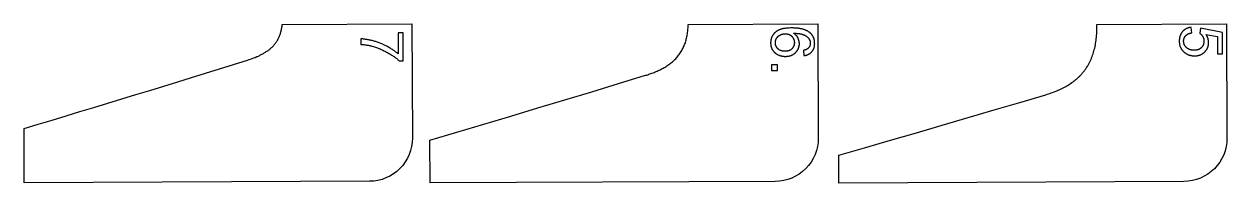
# Model space of a CAD drawing. Extents: x -16189 to 5251, y 3521 to 4024.
# Drawn here: x 2408 to 3802, y 3839 to 4024 of the extents above; entities that cross this region are included whole.
import ezdxf

# ---------------------------------------------------------------- set-up
doc = ezdxf.new("R2010")
doc.units = 0
doc.layers.add('LAYER_03', color=7, linetype='CONTINUOUS')

msp = doc.modelspace()

# ---------------------------------------------------------------- linework, layer by layer
at = {"layer": 'LAYER_03'}
for p, q in [((3278.7, 4003.3), (3278.6, 4003.1)), ((3278.6, 4003.1), (3278.6, 4002.9)), ((3278.6, 4002.9), (3278.6, 4002.8)), ((3278.6, 4002.8), (3278.6, 4002.6)), ((3278.6, 4002.6), (3278.6, 4002.4)), ((3278.6, 4002.4), (3278.6, 4002.3)), ((3278.6, 4002.3), (3278.6, 4002.1)), ((3278.6, 4002.1), (3278.6, 4001.9)), ((3278.6, 4001.9), (3278.6, 4001.7)), ((3278.6, 4001.7), (3278.6, 4001.5)), ((3278.6, 4001.5), (3278.6, 4001.2)), ((3278.6, 4001.2), (3278.6, 4001)), ((3278.6, 4001), (3278.6, 4000.8)), ((3278.6, 4000.8), (3278.7, 4000.5)), ((3278.8, 4003.7), (3278.7, 4003.6)), ((3278.7, 4003.6), (3278.7, 4003.4)), ((3278.7, 4003.4), (3278.7, 4003.3)), ((3278.9, 4004.2), (3278.8, 4004.1)), ((3278.8, 4004.1), (3278.8, 4003.9)), ((3278.8, 4003.9), (3278.8, 4003.7)), ((3279, 4004.5), (3278.9, 4004.4)), ((3278.9, 4004.4), (3278.9, 4004.2)), ((3279.1, 4004.9), (3279, 4004.7)), ((3279, 4004.7), (3279, 4004.5)), ((3279.2, 4005.2), (3279.1, 4005)), ((3279.1, 4005), (3279.1, 4004.9)), ((3279.3, 4005.5), (3279.2, 4005.2)), ((3279.4, 4005.8), (3279.3, 4005.5)), ((3279.6, 4006.1), (3279.4, 4005.8)), ((3279.7, 4006.4), (3279.6, 4006.1)), ((3279.9, 4006.7), (3279.7, 4006.4)), ((3280.1, 4007), (3279.9, 4006.7)), ((3280.2, 4007.2), (3280.1, 4007)), ((3280.3, 4007.3), (3280.2, 4007.2)), ((3280.4, 4007.5), (3280.3, 4007.3)), ((3280.5, 4007.6), (3280.4, 4007.5)), ((3280.6, 4007.7), (3280.5, 4007.6)), ((3280.7, 4007.9), (3280.6, 4007.7)), ((3280.8, 4008), (3280.7, 4007.9)), ((3280.9, 4008.2), (3280.8, 4008)), ((3281.1, 4008.3), (3280.9, 4008.2)), ((3281.2, 4008.4), (3281.1, 4008.3)), ((3281.3, 4008.6), (3281.2, 4008.4)), ((3281.4, 4008.7), (3281.3, 4008.6)), ((3281.5, 4008.8), (3281.4, 4008.7)), ((3281.7, 4008.9), (3281.5, 4008.8)), ((3281.8, 4009), (3281.7, 4008.9)), ((3282, 4009.2), (3281.8, 4009)), ((3282.1, 4009.3), (3282, 4009.2)), ((3282.2, 4009.4), (3282.1, 4009.3)), ((3282.4, 4009.5), (3282.2, 4009.4)), ((3282.5, 4009.6), (3282.4, 4009.5)), ((3282.7, 4009.7), (3282.5, 4009.6)), ((3282.8, 4009.8), (3282.7, 4009.7)), ((3283.1, 4010), (3282.8, 4009.8)), ((3283.5, 4010.2), (3283.1, 4010)), ((3283.8, 4010.4), (3283.5, 4010.2)), ((3284.1, 4010.6), (3283.8, 4010.4)), ((3284.5, 4010.8), (3284.1, 4010.6)), ((3284.9, 4010.9), (3284.5, 4010.8)), ((3285.2, 4011.1), (3284.9, 4010.9)), ((3285.6, 4011.2), (3285.2, 4011.1)), ((3286, 4011.4), (3285.6, 4011.2)), ((3286.3, 4011.5), (3286, 4011.4)), ((3286.7, 4011.6), (3286.3, 4011.5)), ((3287.1, 4011.7), (3286.7, 4011.6)), ((3287.5, 4011.8), (3287.1, 4011.7)), ((3287.8, 4011.9), (3287.5, 4011.8)), ((3288.2, 4011.9), (3287.8, 4011.9)), ((3288.6, 4012), (3288.2, 4011.9)), ((3289, 4012), (3288.6, 4012)), ((3289.4, 4012.1), (3289, 4012)), ((3289.8, 4012.1), (3289.4, 4012.1)), ((3290.2, 4012.1), (3289.8, 4012.1)), ((3290.6, 4012.1), (3290.2, 4012.1)), ((3290.9, 4012.1), (3290.6, 4012.1)), ((3291.2, 4012.1), (3290.9, 4012.1)), ((3291.5, 4012.1), (3291.2, 4012.1)), ((3291.8, 4012.1), (3291.5, 4012.1)), ((3292, 4012.1), (3291.8, 4012.1)), ((3292.3, 4012), (3292, 4012.1)), ((3292.6, 4012), (3292.3, 4012)), ((3292.9, 4011.9), (3292.6, 4012)), ((3293.1, 4011.9), (3292.9, 4011.9)), ((3293.4, 4011.8), (3293.1, 4011.9)), ((3293.7, 4011.8), (3293.4, 4011.8)), ((3293.9, 4011.7), (3293.7, 4011.8)), ((3294.2, 4011.7), (3293.9, 4011.7)), ((3294.4, 4011.6), (3294.2, 4011.7)), ((3294.7, 4011.5), (3294.4, 4011.6)), ((3294.9, 4011.4), (3294.7, 4011.5)), ((3295.2, 4011.3), (3294.9, 4011.4)), ((3295.4, 4011.2), (3295.2, 4011.3)), ((3295.7, 4011.1), (3295.4, 4011.2)), ((3295.9, 4011), (3295.7, 4011.1)), ((3296.1, 4010.9), (3295.9, 4011)), ((3296.3, 4010.8), (3296.1, 4010.9)), ((3296.6, 4010.6), (3296.3, 4010.8)), ((3296.8, 4010.5), (3296.6, 4010.6)), ((3297, 4010.4), (3296.8, 4010.5)), ((3297.2, 4010.2), (3297, 4010.4)), ((3297.4, 4010.1), (3297.2, 4010.2)), ((3297.6, 4009.9), (3297.4, 4010.1)), ((3297.8, 4009.7), (3297.6, 4009.9)), ((3298, 4009.6), (3297.8, 4009.7)), ((3298.2, 4009.4), (3298, 4009.6)), ((3298.4, 4009.2), (3298.2, 4009.4)), ((3298.6, 4009), (3298.4, 4009.2)), ((3298.8, 4008.9), (3298.6, 4009)), ((3298.9, 4008.7), (3298.8, 4008.9)), ((3299.1, 4008.5), (3298.9, 4008.7)), ((3299.3, 4008.3), (3299.1, 4008.5)), ((3299.4, 4008.1), (3299.3, 4008.3)), ((3299.6, 4007.9), (3299.4, 4008.1)), ((3299.7, 4007.7), (3299.6, 4007.9)), ((3299.8, 4007.5), (3299.7, 4007.7)), ((3300, 4007.3), (3299.8, 4007.5)), ((3300.1, 4007.1), (3300, 4007.3)), ((3300.2, 4006.9), (3300.1, 4007.1)), ((3300.3, 4006.7), (3300.2, 4006.9)), ((3300.4, 4006.5), (3300.3, 4006.7)), ((3300.5, 4006.2), (3300.4, 4006.5)), ((3300.6, 4006), (3300.5, 4006.2)), ((3300.7, 4005.8), (3300.6, 4006)), ((3300.8, 4005.6), (3300.7, 4005.8)), ((3300.9, 4005.3), (3300.8, 4005.6)), ((3301, 4005.1), (3300.9, 4005.3)), ((3301, 4004.9), (3301, 4005.1)), ((3301.1, 4004.7), (3301, 4004.9)), ((3301.1, 4004.4), (3301.1, 4004.7)), ((3301.2, 4004.2), (3301.1, 4004.4)), ((3301.2, 4003.9), (3301.2, 4004.2)), ((3301.3, 4003.7), (3301.2, 4003.9)), ((3301.2, 4000.4), (3301.3, 4000.7)), ((3301.3, 4003.4), (3301.3, 4003.7)), ((3301.3, 4003.2), (3301.3, 4003.4)), ((3301.3, 4002.9), (3301.3, 4003.2)), ((3301.4, 4002.7), (3301.3, 4002.9)), ((3301.3, 4001.4), (3301.4, 4001.7)), ((3301.3, 4001.2), (3301.3, 4001.4)), ((3301.3, 4000.9), (3301.3, 4001.2)), ((3301.3, 4000.7), (3301.3, 4000.9)), ((3301.4, 4002.4), (3301.4, 4002.7)), ((3301.4, 4002.2), (3301.4, 4002.4)), ((3301.4, 4001.9), (3301.4, 4002.2)), ((3301.4, 4001.7), (3301.4, 4001.9)), ((3278.7, 4000.5), (3278.7, 4000.3)), ((3278.7, 4000.3), (3278.8, 4000.1)), ((3278.8, 4000.1), (3278.8, 3999.8)), ((3278.8, 3999.8), (3278.9, 3999.6)), ((3278.9, 3999.6), (3278.9, 3999.4)), ((3278.9, 3999.4), (3279, 3999.2)), ((3279, 3999.2), (3279.1, 3999)), ((3279.1, 3999), (3279.2, 3998.7)), ((3279.2, 3998.7), (3279.3, 3998.5)), ((3279.3, 3998.5), (3279.4, 3998.3)), ((3279.4, 3998.3), (3279.5, 3998.1)), ((3279.5, 3998.1), (3279.6, 3997.9)), ((3279.6, 3997.9), (3279.7, 3997.7)), ((3279.7, 3997.7), (3279.8, 3997.5)), ((3279.8, 3997.5), (3279.9, 3997.3)), ((3279.9, 3997.3), (3280.1, 3997.1)), ((3280.1, 3997.1), (3280.2, 3996.9)), ((3280.2, 3996.9), (3280.3, 3996.7)), ((3280.3, 3996.7), (3280.5, 3996.5)), ((3280.5, 3996.5), (3280.6, 3996.3)), ((3280.6, 3996.3), (3280.8, 3996.2)), ((3280.8, 3996.2), (3281, 3996)), ((3281, 3996), (3281.1, 3995.8)), ((3281.1, 3995.8), (3281.3, 3995.6)), ((3281.3, 3995.6), (3281.5, 3995.4)), ((3281.5, 3995.4), (3281.7, 3995.3)), ((3281.7, 3995.3), (3281.9, 3995.1)), ((3281.9, 3995.1), (3282.1, 3994.9)), ((3282.1, 3994.9), (3282.3, 3994.8)), ((3282.3, 3994.8), (3282.5, 3994.6)), ((3282.5, 3994.6), (3282.7, 3994.5)), ((3282.7, 3994.5), (3283, 3994.3)), ((3283, 3994.3), (3283.2, 3994.2)), ((3283.2, 3994.2), (3283.4, 3994)), ((3283.4, 3994), (3283.6, 3993.9)), ((3283.6, 3993.9), (3283.9, 3993.8)), ((3283.9, 3993.8), (3284.1, 3993.7)), ((3284.1, 3993.7), (3284.4, 3993.6)), ((3284.4, 3993.6), (3284.6, 3993.4)), ((3284.6, 3993.4), (3284.9, 3993.3)), ((3284.9, 3993.3), (3285.1, 3993.3)), ((3285.1, 3993.3), (3285.4, 3993.2)), ((3285.4, 3993.2), (3285.7, 3993.1)), ((3285.7, 3993.1), (3285.9, 3993)), ((3285.9, 3993), (3286.2, 3992.9)), ((3286.2, 3992.9), (3286.5, 3992.9)), ((3286.5, 3992.9), (3286.8, 3992.8)), ((3286.8, 3992.8), (3287.1, 3992.7)), ((3287.1, 3992.7), (3287.4, 3992.7)), ((3287.4, 3992.7), (3287.7, 3992.6)), ((3287.7, 3992.6), (3288, 3992.6)), ((3288, 3992.6), (3288.3, 3992.6)), ((3288.3, 3992.6), (3288.6, 3992.5)), ((3288.6, 3992.5), (3288.9, 3992.5)), ((3288.9, 3992.5), (3289.2, 3992.5)), ((3289.2, 3992.5), (3289.6, 3992.5)), ((3289.6, 3992.5), (3290.2, 3992.5)), ((3290.2, 3992.5), (3290.9, 3992.5)), ((3290.9, 3992.5), (3291.2, 3992.5)), ((3291.2, 3992.5), (3291.5, 3992.5)), ((3291.5, 3992.5), (3291.8, 3992.5)), ((3291.8, 3992.5), (3292.1, 3992.6)), ((3292.1, 3992.6), (3292.4, 3992.6)), ((3292.4, 3992.6), (3292.7, 3992.6)), ((3292.7, 3992.6), (3293, 3992.7)), ((3293, 3992.7), (3293.3, 3992.7)), ((3293.3, 3992.7), (3293.5, 3992.8)), ((3293.5, 3992.8), (3293.8, 3992.9)), ((3293.8, 3992.9), (3294.1, 3992.9)), ((3294.1, 3992.9), (3294.3, 3993)), ((3294.3, 3993), (3294.6, 3993.1)), ((3294.6, 3993.1), (3294.9, 3993.2)), ((3294.9, 3993.2), (3295.1, 3993.2)), ((3295.1, 3993.2), (3295.4, 3993.3)), ((3295.4, 3993.3), (3295.6, 3993.4)), ((3295.6, 3993.4), (3295.8, 3993.5)), ((3295.8, 3993.5), (3296.1, 3993.7)), ((3296.1, 3993.7), (3296.3, 3993.8)), ((3296.3, 3993.8), (3296.5, 3993.9)), ((3296.5, 3993.9), (3296.8, 3994)), ((3296.8, 3994), (3297, 3994.1)), ((3297, 3994.1), (3297.2, 3994.3)), ((3297.2, 3994.3), (3297.4, 3994.4)), ((3297.4, 3994.4), (3297.6, 3994.6)), ((3297.6, 3994.6), (3297.8, 3994.7)), ((3297.8, 3994.7), (3298, 3994.9)), ((3298, 3994.9), (3298.2, 3995.1)), ((3298.2, 3995.1), (3298.4, 3995.2)), ((3298.4, 3995.2), (3298.6, 3995.4)), ((3298.6, 3995.4), (3298.8, 3995.6)), ((3298.8, 3995.6), (3298.9, 3995.8)), ((3298.9, 3995.8), (3299.1, 3995.9)), ((3299.1, 3995.9), (3299.3, 3996.1)), ((3299.3, 3996.1), (3299.4, 3996.3)), ((3299.4, 3996.3), (3299.6, 3996.5)), ((3299.6, 3996.5), (3299.7, 3996.7)), ((3299.7, 3996.7), (3299.8, 3996.9)), ((3299.8, 3996.9), (3300, 3997.1)), ((3300, 3997.1), (3300.1, 3997.3)), ((3300.1, 3997.3), (3300.2, 3997.5)), ((3300.2, 3997.5), (3300.3, 3997.7)), ((3300.3, 3997.7), (3300.4, 3997.9)), ((3300.4, 3997.9), (3300.5, 3998.1)), ((3300.5, 3998.1), (3300.6, 3998.3)), ((3300.6, 3998.3), (3300.7, 3998.6)), ((3300.7, 3998.6), (3300.8, 3998.8)), ((3300.8, 3998.8), (3300.9, 3999)), ((3300.9, 3999), (3301, 3999.2)), ((3301, 3999.5), (3301.1, 3999.7)), ((3301, 3999.2), (3301, 3999.5)), ((3301.1, 3999.9), (3301.2, 4000.2)), ((3301.1, 3999.7), (3301.1, 3999.9)), ((3301.2, 4000.2), (3301.2, 4000.4))]:
    msp.add_line(p, q, dxfattribs=at)
for points in [[(2808.7, 3841.3), (2408.7, 3839.6), (2408.4, 3902.5), (2424.6, 3907.4), (2440.8, 3912.3), (2457, 3917.2), (2473.2, 3922.1), (2489.4, 3927), (2505.6, 3932), (2521.7, 3936.9), (2537.9, 3941.9), (2554.1, 3946.8), (2570.3, 3951.8), (2586.5, 3956.8), (2602.6, 3961.8), (2618.8, 3966.8), (2634.9, 3971.8), (2651.1, 3976.9), (2667.3, 3981.9), (2669.1, 3982.5), (2670.9, 3983.1), (2672.7, 3983.7), (2674.5, 3984.4), (2676.3, 3985.1), (2678.1, 3985.9), (2679, 3986.2), (2679.9, 3986.6), (2680.7, 3987), (2681.6, 3987.5), (2682.4, 3987.9), (2683.3, 3988.3), (2684.1, 3988.8), (2685, 3989.2), (2685.8, 3989.7), (2686.7, 3990.2), (2687.5, 3990.7), (2688.3, 3991.2), (2689.1, 3991.7), (2689.9, 3992.2), (2690.7, 3992.8), (2691.5, 3993.4), (2692.3, 3994), (2693, 3994.6), (2693.8, 3995.2), (2694.5, 3995.8), (2695.2, 3996.5), (2695.9, 3997.1), (2696.6, 3997.8), (2697.3, 3998.5), (2697.9, 3999.2), (2698.5, 4000), (2699.1, 4000.7), (2699.7, 4001.5), (2700.3, 4002.3), (2700.9, 4003.1), (2701.4, 4003.9), (2701.9, 4004.7), (2702.4, 4005.6), (2702.9, 4006.4), (2703.3, 4007.3), (2703.7, 4008.1), (2704.1, 4009), (2704.5, 4009.9), (2704.8, 4010.8), (2705.2, 4011.7), (2705.5, 4012.6), (2705.7, 4013.6), (2706, 4014.5), (2706.3, 4015.4), (2706.5, 4016.4), (2706.7, 4017.3), (2706.9, 4018.3), (2707, 4019.2), (2707.2, 4020.2), (2707.3, 4021.2), (2707.4, 4022.1), (2707.5, 4023.1), (2857.9, 4023.8), (2858.4, 3891.5, -0.41422)], [(3278.9, 3841.2), (2878.9, 3839.5), (2878.7, 3889), (2910, 3898.3), (2941.3, 3907.6), (2972.5, 3917), (3003.8, 3926.4), (3035, 3935.8), (3066.2, 3945.2), (3097.4, 3954.7), (3128.7, 3964.3), (3129.9, 3964.6), (3131.1, 3965), (3132.4, 3965.4), (3133.6, 3965.9), (3134.8, 3966.3), (3136, 3966.7), (3137.3, 3967.2), (3138.5, 3967.7), (3139.7, 3968.2), (3140.8, 3968.7), (3142, 3969.2), (3143.2, 3969.7), (3144.4, 3970.3), (3145.5, 3970.8), (3146.7, 3971.4), (3147.8, 3972), (3148.9, 3972.6), (3150.1, 3973.2), (3151.2, 3973.9), (3152.3, 3974.6), (3153.4, 3975.3), (3154.5, 3976), (3155.5, 3976.7), (3156.6, 3977.5), (3157.6, 3978.3), (3158.7, 3979.1), (3159.7, 3980), (3160.6, 3980.8), (3161.6, 3981.7), (3162.6, 3982.6), (3163.5, 3983.5), (3164.4, 3984.5), (3165.2, 3985.5), (3166.1, 3986.5), (3166.9, 3987.5), (3167.7, 3988.5), (3168.4, 3989.6), (3169.1, 3990.7), (3169.8, 3991.8), (3170.5, 3992.9), (3171.2, 3994.1), (3171.8, 3995.3), (3172.3, 3996.4), (3172.9, 3997.6), (3173.4, 3998.8), (3173.9, 4000), (3174.3, 4001.2), (3174.7, 4002.5), (3175.1, 4003.7), (3175.5, 4005), (3175.8, 4006.2), (3176.1, 4007.5), (3176.4, 4008.8), (3176.7, 4010.1), (3176.9, 4011.4), (3177.1, 4012.7), (3177.3, 4014), (3177.5, 4015.3), (3177.6, 4016.6), (3177.7, 4017.9), (3177.8, 4019.2), (3177.9, 4020.5), (3178, 4021.8), (3178, 4023.1), (3328.1, 4023.8), (3328.7, 3891.4, -0.414223)], [(3752.5, 3841.1), (3352.5, 3839.3), (3352.4, 3871.5), (3382.4, 3880.2), (3412.4, 3888.9), (3442.4, 3897.7), (3472.4, 3906.4), (3502.4, 3915.2), (3532.4, 3924.1), (3562.3, 3932.9), (3592.3, 3941.8), (3593.9, 3942.3), (3595.5, 3942.8), (3597.1, 3943.3), (3598.7, 3943.9), (3600.3, 3944.4), (3601.9, 3945), (3603.4, 3945.6), (3605, 3946.3), (3606.5, 3946.9), (3608, 3947.6), (3609.6, 3948.3), (3611.1, 3949), (3612.6, 3949.8), (3614, 3950.5), (3615.5, 3951.3), (3616.9, 3952.2), (3618.4, 3953), (3619.8, 3953.9), (3621.2, 3954.8), (3622.6, 3955.8), (3624, 3956.8), (3624.7, 3957.3), (3625.3, 3957.8), (3626, 3958.3), (3626.7, 3958.9), (3627.3, 3959.4), (3628, 3959.9), (3628.6, 3960.5), (3629.3, 3961.1), (3629.9, 3961.6), (3630.5, 3962.2), (3631.1, 3962.8), (3631.7, 3963.4), (3632.3, 3964), (3632.9, 3964.6), (3633.5, 3965.2), (3634, 3965.8), (3634.6, 3966.5), (3635.1, 3967.1), (3635.7, 3967.8), (3636.2, 3968.4), (3636.7, 3969.1), (3637.2, 3969.7), (3637.7, 3970.4), (3638.2, 3971.1), (3638.7, 3971.8), (3639.2, 3972.5), (3639.7, 3973.2), (3640.1, 3973.9), (3640.6, 3974.7), (3641, 3975.4), (3641.5, 3976.1), (3641.9, 3976.9), (3642.3, 3977.6), (3642.7, 3978.4), (3643.1, 3979.1), (3643.5, 3979.9), (3643.8, 3980.6), (3644.2, 3981.4), (3644.5, 3982.2), (3644.9, 3982.9), (3645.2, 3983.7), (3645.5, 3984.5), (3645.8, 3985.3), (3646.1, 3986.1), (3646.7, 3987.7), (3647.2, 3989.3), (3647.7, 3990.9), (3648.2, 3992.5), (3648.6, 3994.2), (3649.1, 3995.9), (3649.5, 3997.7), (3649.8, 3999.5), (3650.1, 4001.3), (3650.4, 4003.1), (3650.7, 4004.9), (3650.9, 4006.7), (3651.1, 4008.5), (3651.3, 4010.3), (3651.4, 4012.2), (3651.5, 4014), (3651.6, 4015.8), (3651.6, 4017.6), (3651.7, 4019.5), (3651.7, 4021.3), (3651.7, 4023.1), (3801.7, 4023.8), (3802.3, 3891.3, -0.414227)]]:
    msp.add_lwpolyline(points, format="xyb", close=True, dxfattribs=at)
for points in [[(3312.1, 3987.1), (3312.5, 3987.1), (3312.8, 3987.2), (3313.2, 3987.2), (3313.5, 3987.3), (3313.9, 3987.4), (3314.2, 3987.5), (3314.5, 3987.5), (3314.9, 3987.6), (3315.2, 3987.7), (3315.5, 3987.8), (3315.8, 3987.9), (3316.1, 3988.1), (3316.4, 3988.2), (3316.7, 3988.3), (3317, 3988.4), (3317.3, 3988.6), (3317.6, 3988.7), (3317.9, 3988.9), (3318.1, 3989), (3318.4, 3989.2), (3318.7, 3989.4), (3318.9, 3989.5), (3319.2, 3989.7), (3319.4, 3989.9), (3319.7, 3990.1), (3319.9, 3990.3), (3320.1, 3990.5), (3320.4, 3990.7), (3320.6, 3990.9), (3320.8, 3991.1), (3321, 3991.4), (3321.2, 3991.6), (3321.4, 3991.8), (3321.6, 3992.1), (3321.8, 3992.3), (3322, 3992.6), (3322.2, 3992.8), (3322.4, 3993.1), (3322.5, 3993.3), (3322.7, 3993.6), (3322.8, 3993.9), (3323, 3994.2), (3323.1, 3994.4), (3323.3, 3994.7), (3323.4, 3995), (3323.5, 3995.3), (3323.6, 3995.6), (3323.7, 3995.9), (3323.8, 3996.2), (3323.9, 3996.5), (3324, 3996.8), (3324.1, 3997.1), (3324.2, 3997.5), (3324.2, 3997.8), (3324.3, 3998.1), (3324.3, 3998.4), (3324.4, 3998.8), (3324.4, 3999.1), (3324.5, 3999.5), (3324.5, 3999.8), (3324.5, 4000.2), (3324.5, 4000.5), (3324.5, 4000.9), (3324.6, 4001.3), (3324.5, 4001.7), (3324.5, 4002.2), (3324.5, 4002.7), (3324.5, 4003.2), (3324.4, 4003.6), (3324.3, 4004.1), (3324.3, 4004.6), (3324.2, 4005), (3324.1, 4005.4), (3324, 4005.9), (3323.9, 4006.3), (3323.7, 4006.7), (3323.6, 4007.1), (3323.5, 4007.6), (3323.3, 4008), (3323.1, 4008.4), (3322.9, 4008.7), (3322.7, 4009.1), (3322.5, 4009.5), (3322.3, 4009.9), (3322.1, 4010.2), (3321.8, 4010.6), (3321.6, 4011), (3321.3, 4011.3), (3321.1, 4011.6), (3320.8, 4012), (3320.5, 4012.3), (3320.2, 4012.6), (3319.8, 4012.9), (3319.5, 4013.2), (3319.2, 4013.5), (3318.8, 4013.8), (3318.4, 4014.2), (3318, 4014.5), (3317.5, 4014.8), (3317.1, 4015.1), (3316.6, 4015.4), (3316.1, 4015.7), (3315.6, 4015.9), (3315, 4016.2), (3314.5, 4016.4), (3313.9, 4016.7), (3313.4, 4016.9), (3312.8, 4017.1), (3312.2, 4017.3), (3311.6, 4017.5), (3310.9, 4017.7), (3310.3, 4017.8), (3309.6, 4018), (3308.9, 4018.2), (3308.2, 4018.3), (3307.5, 4018.4), (3306.8, 4018.6), (3306, 4018.7), (3305.3, 4018.8), (3304.5, 4018.8), (3303.7, 4018.9), (3302.9, 4019), (3302.1, 4019.1), (3301.3, 4019.1), (3300.4, 4019.1), (3299.5, 4019.2), (3298.7, 4019.2), (3297.8, 4019.2), (3296.2, 4019.2), (3294.6, 4019.1), (3293.9, 4019.1), (3293.2, 4019), (3292.4, 4019), (3291.7, 4018.9), (3291.1, 4018.8), (3290.4, 4018.7), (3289.7, 4018.6), (3289.1, 4018.5), (3288.4, 4018.4), (3287.8, 4018.3), (3287.2, 4018.1), (3286.6, 4018), (3286.1, 4017.8), (3285.5, 4017.7), (3285, 4017.5), (3284.4, 4017.3), (3283.9, 4017.1), (3283.4, 4016.9), (3282.9, 4016.7), (3282.4, 4016.5), (3282, 4016.2), (3281.5, 4016), (3281.1, 4015.7), (3280.7, 4015.5), (3280.3, 4015.2), (3279.9, 4014.9), (3279.5, 4014.6), (3279.3, 4014.5), (3279.2, 4014.3), (3278.8, 4014), (3278.5, 4013.7), (3278.2, 4013.4), (3277.8, 4013.1), (3277.5, 4012.8), (3277.3, 4012.4), (3277, 4012.1), (3276.7, 4011.7), (3276.4, 4011.4), (3276.2, 4011), (3276, 4010.7), (3275.7, 4010.3), (3275.5, 4009.9), (3275.3, 4009.6), (3275.1, 4009.2), (3274.9, 4008.8), (3274.8, 4008.4), (3274.6, 4008), (3274.5, 4007.6), (3274.3, 4007.2), (3274.2, 4006.8), (3274.1, 4006.4), (3274, 4005.9), (3273.9, 4005.5), (3273.8, 4005.1), (3273.7, 4004.6), (3273.7, 4004.2), (3273.6, 4003.7), (3273.6, 4003.2), (3273.5, 4002.8), (3273.5, 4002.3), (3273.5, 4001.8), (3273.5, 4001.3), (3273.6, 4000.7), (3273.6, 4000.2), (3273.7, 3999.6), (3273.7, 3999.1), (3273.8, 3998.6), (3273.9, 3998.1), (3274.1, 3997.6), (3274.1, 3997.3), (3274.2, 3997.1), (3274.3, 3996.8), (3274.4, 3996.6), (3274.5, 3996.3), (3274.5, 3996.1), (3274.6, 3995.9), (3274.7, 3995.6), (3274.8, 3995.4), (3274.9, 3995.2), (3275.1, 3994.9), (3275.2, 3994.7), (3275.3, 3994.5), (3275.4, 3994.2), (3275.5, 3994), (3275.7, 3993.8), (3275.8, 3993.6), (3276, 3993.4), (3276.1, 3993.1), (3276.2, 3992.9), (3276.4, 3992.7), (3276.5, 3992.5), (3276.7, 3992.3), (3276.9, 3992.1), (3277, 3991.9), (3277.2, 3991.7), (3277.4, 3991.5), (3277.6, 3991.3), (3277.7, 3991.2), (3277.9, 3991), (3278.1, 3990.8), (3278.3, 3990.6), (3278.5, 3990.5), (3278.7, 3990.3), (3278.9, 3990.1), (3279.1, 3990), (3279.5, 3989.6), (3280, 3989.3), (3280.4, 3989), (3280.9, 3988.7), (3281.4, 3988.5), (3281.9, 3988.2), (3282.4, 3988), (3282.9, 3987.7), (3283.4, 3987.5), (3283.9, 3987.3), (3284.5, 3987.1), (3285, 3987), (3285.5, 3986.8), (3286.1, 3986.7), (3286.6, 3986.6), (3287.2, 3986.5), (3287.7, 3986.4), (3288.3, 3986.3), (3288.9, 3986.3), (3289.4, 3986.2), (3290, 3986.2), (3290.6, 3986.2), (3291, 3986.2), (3291.5, 3986.2), (3291.9, 3986.2), (3292.4, 3986.3), (3292.8, 3986.3), (3293.2, 3986.3), (3293.6, 3986.4), (3294, 3986.5), (3294.4, 3986.5), (3294.8, 3986.6), (3295.2, 3986.7), (3295.6, 3986.8), (3296, 3986.9), (3296.4, 3987), (3296.7, 3987.1), (3297.1, 3987.3), (3297.5, 3987.4), (3297.8, 3987.6), (3298.2, 3987.7), (3298.5, 3987.9), (3298.9, 3988), (3299.2, 3988.2), (3299.5, 3988.4), (3299.9, 3988.6), (3300.2, 3988.8), (3300.5, 3989), (3300.8, 3989.3), (3301.1, 3989.5), (3301.4, 3989.7), (3301.7, 3990), (3302, 3990.2), (3302.3, 3990.5), (3302.6, 3990.8), (3302.8, 3991), (3303.1, 3991.3), (3303.3, 3991.6), (3303.6, 3991.9), (3303.8, 3992.2), (3304, 3992.5), (3304.3, 3992.8), (3304.5, 3993.1), (3304.7, 3993.4), (3304.8, 3993.7), (3305, 3994), (3305.2, 3994.3), (3305.4, 3994.6), (3305.5, 3994.9), (3305.7, 3995.3), (3305.8, 3995.6), (3305.9, 3995.9), (3306, 3996.3), (3306.2, 3996.6), (3306.3, 3996.9), (3306.4, 3997.3), (3306.4, 3997.6), (3306.5, 3998), (3306.6, 3998.4), (3306.6, 3998.7), (3306.7, 3999.1), (3306.7, 3999.4), (3306.8, 3999.8), (3306.8, 4000.2), (3306.8, 4000.6), (3306.8, 4000.9), (3306.8, 4001.4), (3306.8, 4001.8), (3306.7, 4002.3), (3306.7, 4002.7), (3306.6, 4003.1), (3306.6, 4003.5), (3306.5, 4004), (3306.4, 4004.4), (3306.3, 4004.8), (3306.2, 4005.2), (3306, 4005.6), (3305.9, 4006), (3305.7, 4006.5), (3305.5, 4006.9), (3305.4, 4007.3), (3305.2, 4007.7), (3304.9, 4008.1), (3304.7, 4008.4), (3304.5, 4008.8), (3304.2, 4009.2), (3304, 4009.6), (3303.7, 4009.9), (3303.4, 4010.3), (3303.1, 4010.6), (3302.8, 4011), (3302.4, 4011.3), (3302.1, 4011.6), (3301.7, 4011.9), (3301.4, 4012.2), (3301, 4012.5), (3300.6, 4012.8), (3300.1, 4013.1), (3301.1, 4013.1), (3302, 4013), (3302.8, 4013), (3303.7, 4012.9), (3304.5, 4012.9), (3305.3, 4012.8), (3306, 4012.7), (3306.8, 4012.6), (3307.5, 4012.5), (3308.2, 4012.4), (3308.8, 4012.2), (3309.5, 4012.1), (3310.1, 4011.9), (3310.6, 4011.7), (3310.9, 4011.6), (3311.2, 4011.5), (3311.4, 4011.4), (3311.7, 4011.3), (3312.2, 4011.1), (3312.7, 4010.9), (3313.2, 4010.7), (3313.6, 4010.4), (3314, 4010.2), (3314.5, 4009.9), (3314.9, 4009.6), (3315.3, 4009.4), (3315.5, 4009.2), (3315.6, 4009.1), (3315.8, 4008.9), (3316, 4008.8), (3316.2, 4008.6), (3316.4, 4008.5), (3316.5, 4008.3), (3316.7, 4008.1), (3316.9, 4008), (3317, 4007.8), (3317.2, 4007.7), (3317.3, 4007.5), (3317.5, 4007.3), (3317.6, 4007.1), (3317.7, 4007), (3318, 4006.6), (3318.1, 4006.5), (3318.2, 4006.4), (3318.3, 4006.2), (3318.3, 4006.1), (3318.4, 4005.9), (3318.5, 4005.8), (3318.6, 4005.6), (3318.7, 4005.5), (3318.7, 4005.3), (3318.8, 4005.2), (3318.9, 4005), (3318.9, 4004.9), (3319, 4004.7), (3319, 4004.5), (3319.1, 4004.4), (3319.1, 4004.2), (3319.2, 4004.1), (3319.2, 4003.9), (3319.3, 4003.7), (3319.3, 4003.6), (3319.3, 4003.4), (3319.4, 4003.2), (3319.4, 4003.1), (3319.4, 4002.9), (3319.4, 4002.7), (3319.5, 4002.5), (3319.5, 4002.4), (3319.5, 4002.2), (3319.5, 4002), (3319.5, 4001.8), (3319.5, 4001.6), (3319.5, 4001.4), (3319.5, 4001.2), (3319.5, 4001), (3319.5, 4000.7), (3319.4, 4000.5), (3319.4, 4000.3), (3319.4, 4000.1), (3319.3, 3999.9), (3319.3, 3999.7), (3319.2, 3999.5), (3319.2, 3999.3), (3319.1, 3999.1), (3319.1, 3998.9), (3319, 3998.7), (3318.9, 3998.5), (3318.8, 3998.3), (3318.8, 3998.1), (3318.7, 3997.9), (3318.6, 3997.7), (3318.5, 3997.5), (3318.4, 3997.3), (3318.3, 3997.2), (3318.1, 3997), (3318, 3996.8), (3317.9, 3996.6), (3317.8, 3996.5), (3317.6, 3996.3), (3317.5, 3996.1), (3317.4, 3996), (3317.2, 3995.8), (3317, 3995.7), (3316.9, 3995.5), (3316.8, 3995.4), (3316.7, 3995.3), (3316.6, 3995.2), (3316.4, 3995.1), (3316.3, 3995), (3316.2, 3995), (3316.1, 3994.9), (3315.9, 3994.8), (3315.8, 3994.7), (3315.7, 3994.6), (3315.5, 3994.5), (3315.4, 3994.5), (3315.1, 3994.3), (3314.8, 3994.2), (3314.4, 3994), (3314.1, 3993.9), (3313.7, 3993.8), (3313.3, 3993.6), (3312.9, 3993.5), (3312.5, 3993.4), (3312.1, 3993.3), (3311.6, 3993.2)], [(3761, 4019.9), (3760.6, 4019.9), (3760.2, 4019.9), (3759.8, 4019.8), (3759.5, 4019.7), (3759.1, 4019.7), (3758.7, 4019.6), (3758.4, 4019.5), (3758, 4019.4), (3757.7, 4019.3), (3757.3, 4019.2), (3757, 4019.1), (3756.6, 4019), (3756.3, 4018.8), (3756, 4018.7), (3755.6, 4018.6), (3755.3, 4018.4), (3755, 4018.3), (3754.7, 4018.1), (3754.4, 4017.9), (3754.1, 4017.7), (3753.8, 4017.5), (3753.5, 4017.4), (3753.2, 4017.2), (3752.9, 4016.9), (3752.7, 4016.7), (3752.4, 4016.5), (3752.1, 4016.3), (3751.9, 4016), (3751.6, 4015.8), (3751.4, 4015.5), (3751.1, 4015.3), (3750.9, 4015), (3750.6, 4014.8), (3750.4, 4014.5), (3750.2, 4014.2), (3750, 4013.9), (3749.8, 4013.6), (3749.6, 4013.3), (3749.4, 4013), (3749.2, 4012.7), (3749, 4012.4), (3748.9, 4012.1), (3748.7, 4011.8), (3748.6, 4011.4), (3748.4, 4011.1), (3748.3, 4010.8), (3748.1, 4010.4), (3748, 4010.1), (3747.9, 4009.7), (3747.8, 4009.4), (3747.7, 4009), (3747.6, 4008.7), (3747.5, 4008.3), (3747.4, 4007.9), (3747.4, 4007.5), (3747.3, 4007.1), (3747.2, 4006.8), (3747.2, 4006.4), (3747.2, 4006), (3747.1, 4005.6), (3747.1, 4005.2), (3747.1, 4004.7), (3747.1, 4004.3), (3747.1, 4003.9), (3747.1, 4003.4), (3747.1, 4002.9), (3747.1, 4002.4), (3747.2, 4001.9), (3747.2, 4001.4), (3747.3, 4000.9), (3747.4, 4000.4), (3747.4, 4000), (3747.5, 3999.5), (3747.7, 3999), (3747.8, 3998.6), (3747.9, 3998.2), (3748.1, 3997.7), (3748.2, 3997.3), (3748.4, 3996.9), (3748.6, 3996.5), (3748.8, 3996), (3749, 3995.6), (3749.2, 3995.3), (3749.4, 3994.9), (3749.7, 3994.5), (3749.9, 3994.1), (3750.2, 3993.8), (3750.5, 3993.4), (3750.8, 3993), (3751.1, 3992.7), (3751.4, 3992.4), (3751.7, 3992), (3752, 3991.7), (3752.4, 3991.4), (3752.8, 3991.1), (3753.1, 3990.8), (3753.4, 3990.5), (3753.8, 3990.3), (3754.1, 3990.1), (3754.4, 3989.8), (3754.7, 3989.6), (3755, 3989.4), (3755.4, 3989.2), (3755.7, 3989), (3756.1, 3988.9), (3756.4, 3988.7), (3756.7, 3988.5), (3757.1, 3988.4), (3757.4, 3988.2), (3757.8, 3988.1), (3758.2, 3987.9), (3758.5, 3987.8), (3758.9, 3987.7), (3759.3, 3987.6), (3759.6, 3987.5), (3760, 3987.4), (3760.4, 3987.3), (3760.8, 3987.2), (3761.2, 3987.1), (3761.6, 3987.1), (3762, 3987), (3762.4, 3987), (3762.8, 3986.9), (3763.2, 3986.9), (3763.6, 3986.9), (3764, 3986.8), (3764.4, 3986.8), (3764.9, 3986.8), (3765.3, 3986.8), (3765.7, 3986.8), (3766.2, 3986.9), (3766.6, 3986.9), (3767, 3986.9), (3767.4, 3987), (3767.8, 3987), (3768.3, 3987.1), (3768.7, 3987.2), (3769.1, 3987.3), (3769.4, 3987.4), (3769.8, 3987.5), (3770.2, 3987.6), (3770.6, 3987.7), (3771, 3987.8), (3771.3, 3987.9), (3771.7, 3988.1), (3772, 3988.2), (3772.4, 3988.4), (3772.7, 3988.6), (3773.1, 3988.8), (3773.4, 3988.9), (3773.8, 3989.1), (3774.1, 3989.3), (3774.4, 3989.6), (3774.7, 3989.8), (3775, 3990), (3775.3, 3990.3), (3775.6, 3990.5), (3775.9, 3990.8), (3776.2, 3991), (3776.5, 3991.3), (3776.8, 3991.6), (3777.1, 3991.9), (3777.3, 3992.2), (3777.6, 3992.5), (3777.8, 3992.8), (3778, 3993.1), (3778.3, 3993.4), (3778.5, 3993.7), (3778.7, 3994), (3778.9, 3994.3), (3779.1, 3994.7), (3779.3, 3995), (3779.4, 3995.3), (3779.6, 3995.6), (3779.8, 3996), (3779.9, 3996.3), (3780, 3996.7), (3780.2, 3997), (3780.3, 3997.4), (3780.4, 3997.7), (3780.5, 3998.1), (3780.6, 3998.5), (3780.7, 3998.8), (3780.8, 3999.2), (3780.8, 3999.6), (3780.9, 4000), (3780.9, 4000.4), (3781, 4000.8), (3781, 4001.2), (3781, 4001.6), (3781, 4002), (3781, 4002.4), (3781, 4002.7), (3781, 4003), (3781, 4003.3), (3781, 4003.6), (3781, 4003.9), (3780.9, 4004.2), (3780.9, 4004.5), (3780.8, 4004.8), (3780.8, 4005.1), (3780.7, 4005.4), (3780.7, 4005.7), (3780.6, 4006), (3780.5, 4006.3), (3780.4, 4006.6), (3780.4, 4006.9), (3780.3, 4007.2), (3780.2, 4007.5), (3780, 4007.8), (3779.9, 4008.1), (3779.8, 4008.4), (3779.7, 4008.7), (3779.6, 4008.9), (3779.4, 4009.2), (3779.3, 4009.5), (3779.1, 4009.8), (3779, 4010.1), (3778.6, 4010.7), (3778.3, 4011.2), (3777.9, 4011.8), (3791.3, 4009.1), (3791.3, 3989.2), (3797.2, 3989.2), (3797.2, 4014), (3771.5, 4018.9), (3770.8, 4013.1), (3771, 4012.9), (3771.3, 4012.7), (3771.6, 4012.5), (3771.8, 4012.4), (3772, 4012.1), (3772.3, 4011.9), (3772.5, 4011.7), (3772.7, 4011.5), (3772.9, 4011.2), (3773.2, 4011), (3773.4, 4010.7), (3773.6, 4010.5), (3773.7, 4010.2), (3773.9, 4009.9), (3774.1, 4009.6), (3774.3, 4009.3), (3774.4, 4009), (3774.6, 4008.7), (3774.7, 4008.4), (3774.9, 4008.1), (3775, 4007.8), (3775.1, 4007.5), (3775.2, 4007.1), (3775.3, 4006.8), (3775.4, 4006.5), (3775.4, 4006.1), (3775.5, 4005.8), (3775.5, 4005.4), (3775.6, 4005.1), (3775.6, 4004.7), (3775.6, 4004.4), (3775.6, 4004), (3775.6, 4003.7), (3775.6, 4003.4), (3775.6, 4003.1), (3775.6, 4002.8), (3775.5, 4002.6), (3775.5, 4002.3), (3775.5, 4002), (3775.4, 4001.7), (3775.4, 4001.5), (3775.3, 4001.2), (3775.3, 4000.9), (3775.2, 4000.7), (3775.1, 4000.4), (3775, 4000.2), (3775, 3999.9), (3774.9, 3999.7), (3774.8, 3999.4), (3774.7, 3999.2), (3774.6, 3999), (3774.4, 3998.7), (3774.3, 3998.5), (3774.2, 3998.3), (3774.1, 3998.1), (3773.9, 3997.9), (3773.8, 3997.7), (3773.6, 3997.4), (3773.5, 3997.2), (3773.3, 3997), (3773.1, 3996.8), (3773, 3996.7), (3772.8, 3996.5), (3772.6, 3996.3), (3772.4, 3996.1), (3772.2, 3995.9), (3772, 3995.8), (3771.8, 3995.6), (3771.6, 3995.4), (3771.4, 3995.3), (3771.2, 3995.1), (3770.9, 3995), (3770.7, 3994.9), (3770.5, 3994.7), (3770.2, 3994.6), (3770, 3994.5), (3769.8, 3994.4), (3769.5, 3994.3), (3769.3, 3994.2), (3769, 3994.1), (3768.7, 3994), (3768.5, 3993.9), (3768.2, 3993.8), (3767.9, 3993.7), (3767.7, 3993.7), (3767.4, 3993.6), (3767.1, 3993.6), (3766.8, 3993.5), (3766.5, 3993.5), (3766.2, 3993.4), (3765.9, 3993.4), (3765.6, 3993.4), (3765.3, 3993.4), (3765, 3993.3), (3764.6, 3993.3), (3764.3, 3993.3), (3764, 3993.3), (3763.6, 3993.3), (3763.3, 3993.4), (3763, 3993.4), (3762.6, 3993.4), (3762.3, 3993.4), (3762, 3993.5), (3761.7, 3993.5), (3761.4, 3993.6), (3761.1, 3993.6), (3760.8, 3993.7), (3760.5, 3993.8), (3760.2, 3993.8), (3759.9, 3993.9), (3759.6, 3994), (3759.3, 3994.1), (3759.1, 3994.2), (3758.8, 3994.3), (3758.5, 3994.4), (3758.3, 3994.5), (3758, 3994.6), (3757.7, 3994.8), (3757.5, 3994.9), (3757.3, 3995.1), (3757, 3995.2), (3756.8, 3995.4), (3756.5, 3995.5), (3756.3, 3995.7), (3756.1, 3995.8), (3755.9, 3996), (3755.7, 3996.2), (3755.4, 3996.4), (3755.2, 3996.6), (3755, 3996.8), (3754.8, 3997), (3754.7, 3997.2), (3754.5, 3997.4), (3754.3, 3997.6), (3754.1, 3997.8), (3754, 3998), (3753.8, 3998.2), (3753.7, 3998.4), (3753.5, 3998.7), (3753.4, 3998.9), (3753.3, 3999.1), (3753.2, 3999.3), (3753, 3999.6), (3752.9, 3999.8), (3752.8, 4000), (3752.7, 4000.3), (3752.7, 4000.5), (3752.6, 4000.8), (3752.5, 4001), (3752.4, 4001.3), (3752.4, 4001.5), (3752.3, 4001.8), (3752.3, 4002), (3752.2, 4002.3), (3752.2, 4002.5), (3752.2, 4002.8), (3752.1, 4003.1), (3752.1, 4003.3), (3752.1, 4003.6), (3752.1, 4003.9), (3752.1, 4004.1), (3752.1, 4004.4), (3752.1, 4004.6), (3752.1, 4004.8), (3752.2, 4005), (3752.2, 4005.2), (3752.2, 4005.5), (3752.3, 4005.7), (3752.3, 4005.9), (3752.3, 4006.1), (3752.4, 4006.3), (3752.4, 4006.5), (3752.5, 4006.7), (3752.6, 4006.9), (3752.6, 4007.1), (3752.7, 4007.3), (3752.8, 4007.5), (3752.9, 4007.7), (3752.9, 4007.9), (3753, 4008.1), (3753.1, 4008.3), (3753.2, 4008.4), (3753.3, 4008.6), (3753.4, 4008.8), (3753.6, 4009), (3753.7, 4009.2), (3753.8, 4009.3), (3753.9, 4009.5), (3754.1, 4009.7), (3754.2, 4009.9), (3754.3, 4010), (3754.5, 4010.2), (3754.6, 4010.3), (3754.8, 4010.5), (3754.9, 4010.7), (3755.1, 4010.8), (3755.3, 4011), (3755.4, 4011.1), (3755.6, 4011.2), (3755.8, 4011.4), (3756, 4011.5), (3756.2, 4011.6), (3756.4, 4011.8), (3756.6, 4011.9), (3756.8, 4012), (3757, 4012.1), (3757.2, 4012.2), (3757.4, 4012.3), (3757.6, 4012.4), (3757.9, 4012.5), (3758.1, 4012.6), (3758.3, 4012.7), (3758.6, 4012.8), (3758.8, 4012.9), (3759.1, 4013), (3759.3, 4013), (3759.6, 4013.1), (3759.9, 4013.2), (3760.4, 4013.3), (3761, 4013.4), (3761.5, 4013.5)], [(2843.1, 3981.2), (2847.8, 3981.2), (2847.8, 4013.5), (2841.9, 4013.5), (2841.9, 3989), (2841.3, 3989.6), (2840.6, 3990.2), (2839.9, 3990.8), (2839.1, 3991.3), (2838.4, 3991.9), (2837.6, 3992.5), (2836.8, 3993), (2836, 3993.6), (2835.2, 3994.1), (2834.3, 3994.7), (2833.5, 3995.2), (2832.6, 3995.8), (2831.7, 3996.3), (2830.8, 3996.8), (2829.8, 3997.3), (2828.9, 3997.9), (2827.9, 3998.4), (2826.9, 3998.9), (2825.9, 3999.3), (2824.9, 3999.8), (2824, 4000.3), (2823, 4000.7), (2822, 4001.1), (2821, 4001.5), (2820, 4001.9), (2818.9, 4002.3), (2817.9, 4002.6), (2816.9, 4003), (2815.9, 4003.3), (2814.8, 4003.6), (2813.8, 4003.9), (2812.8, 4004.2), (2811.7, 4004.5), (2810.7, 4004.7), (2809.7, 4005), (2808.7, 4005.2), (2807.8, 4005.4), (2806.8, 4005.6), (2805.9, 4005.7), (2805, 4005.9), (2804.1, 4006), (2803.3, 4006.2), (2802.4, 4006.3), (2801.6, 4006.3), (2800.8, 4006.4), (2800, 4006.5), (2799.3, 4006.5), (2798.5, 4006.5), (2798.5, 4000.2), (2799.4, 4000.2), (2800.4, 4000.1), (2801.3, 4000), (2802.2, 3999.9), (2803.1, 3999.8), (2803.9, 3999.7), (2804.8, 3999.5), (2805.7, 3999.4), (2806.5, 3999.2), (2807.4, 3999.1), (2808.2, 3998.9), (2809, 3998.7), (2809.9, 3998.5), (2810.7, 3998.3), (2811.5, 3998.1), (2813.4, 3997.5), (2814.5, 3997.2), (2815.6, 3996.8), (2816.7, 3996.5), (2817.8, 3996.1), (2818.9, 3995.7), (2819.9, 3995.2), (2821, 3994.8), (2822.1, 3994.3), (2823.2, 3993.8), (2824.3, 3993.4), (2825.3, 3992.8), (2826.4, 3992.3), (2827.4, 3991.8), (2828.5, 3991.2), (2829.6, 3990.6), (2830.6, 3990), (2831.6, 3989.5), (2832.6, 3988.9), (2833.6, 3988.3), (2834.5, 3987.7), (2835.4, 3987.1), (2836.3, 3986.5), (2837.1, 3985.9), (2838, 3985.3), (2838.8, 3984.7), (2839.6, 3984.1), (2840.3, 3983.6), (2841, 3983), (2841.7, 3982.4), (2842.4, 3981.8)], [(3274.4, 3976.6), (3274.4, 3969.7), (3281.4, 3969.7), (3281.4, 3976.6)]]:
    msp.add_lwpolyline(points, close=True, dxfattribs=at)

doc.saveas('drawing.dxf')
